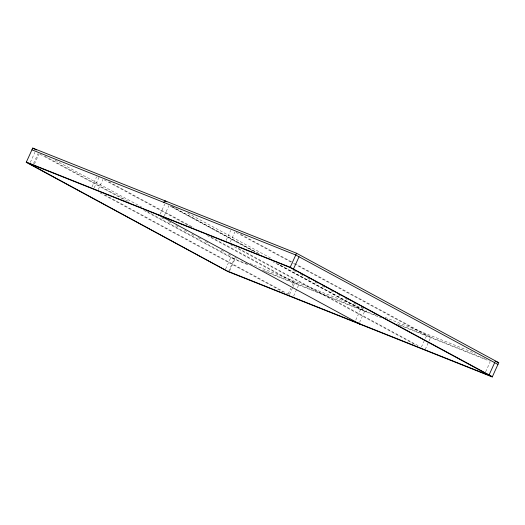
<?xml version="1.0" encoding="UTF-8"?>
<svg xmlns="http://www.w3.org/2000/svg" width="525" height="525" viewBox="0 0 525 525"><rect width="100%" height="100%" fill="white"/><g stroke="black" fill="none" stroke-linecap="round" stroke-linejoin="round"><path stroke-width="0.39" stroke-dasharray="2.62 1.97" d="M30.286 162.428L34.886 152.329M33.508 163.583L38.108 153.484M34.407 164.069L39.014 153.969M92 186.9L96.607 176.8M94.178 187.898L99.113 177.076M98.306 189.545L102.907 179.438M160.138 214.193L164.738 204.094M164.259 215.834L168.866 205.734M226.091 240.489L230.698 230.383M230.219 242.13L234.819 232.03M225.586 269.03L230.849 257.486L247.124 263.977M228.532 271.53L234.655 258.097M229.707 270.677L234.97 259.133L145.064 210.473M288.205 293.993L290.837 288.225M292.149 285.338L293.462 282.45M289.478 294.505L292.766 287.287M293.101 286.571L294.742 282.962L206.994 235.469M293.606 296.146L298.863 284.603L210.4 236.723M355.766 320.079L360.701 309.251L272.954 261.765M359.559 322.442L364.822 310.898L277.797 263.793M366.568 310.682L366.037 311.85L277.535 263.95M421.391 347.091L424.023 341.322M425.342 338.435L426.654 335.547L296.474 265.086M425.191 349.46L428.807 341.519M429.135 340.797L430.776 337.188L293.403 262.841M485.618 371.844L490.219 361.738M234.924 257.512L236.44 258.116M250.084 263.557L363.805 308.89M385.035 317.349L475.25 353.318M262.205 269.988L377.639 316.011M397.248 323.827L485.251 358.91M247.813 264.718L234.124 259.265L143.102 210M264.449 271.353L381.202 317.894M399.394 325.146L489.615 361.115M240.903 234.419L292.688 262.447M236.06 232.391L292.878 263.143M293.6 263.53L295.759 264.698M187.674 213.13L271.858 258.694M293.449 270.375L296.323 271.93M300.641 274.267L303.522 275.828M307.834 278.165L309.993 279.333M315.033 282.056L317.192 283.224M322.225 285.954L325.822 287.897M330.862 290.627L333.021 291.795M338.054 294.518L340.213 295.687M345.253 298.417L347.412 299.585M353.883 303.089L356.042 304.257M361.082 306.981L363.241 308.149M172.069 206.568L259.816 254.061M171.767 206.699L258.11 253.437M170.107 206.095L254.973 252.033M238.192 248.246L418.714 345.955M230.468 244.657L416.03 345.089M108.99 181.834L193.856 227.771M104.147 179.799L190.457 226.518M55.046 160.151L141.389 206.883M161.529 217.79L163.688 218.958M168.728 221.681L170.887 222.849M175.921 225.579L178.08 226.748M184.557 230.252L186.716 231.42M191.75 234.143L193.909 235.312M198.227 237.648L201.108 239.21M205.426 241.546L208.3 243.101M221.255 250.11L224.129 251.672M228.447 254.008L231.328 255.563M45.097 156.365L129.964 202.296M39.854 154.114L125.121 200.268M104.836 194.88L288.238 294.144M99.999 192.846L283.402 292.11"/><path stroke-width="0.79" d="M26.25 162.317L32.74 148.076L296.566 253.253L498.75 362.683L492.26 376.924L228.434 271.747L26.25 162.317L290.076 267.488L492.26 376.924M158.261 214.686L360.347 324.332L358.293 322.947M163.852 202.42L164.653 200.668L166.812 201.836M228.434 271.747L26.348 162.094L290.174 267.271L492.365 376.701L229.294 271.832M290.076 267.488L296.566 253.253M293.455 269.043L299.047 256.777M489.083 374.929L494.675 362.663M31.94 149.828L295.765 255.006L497.949 364.435M494.957 361.174L498.75 362.683M32.74 148.076L36.337 150.025"/></g></svg>
